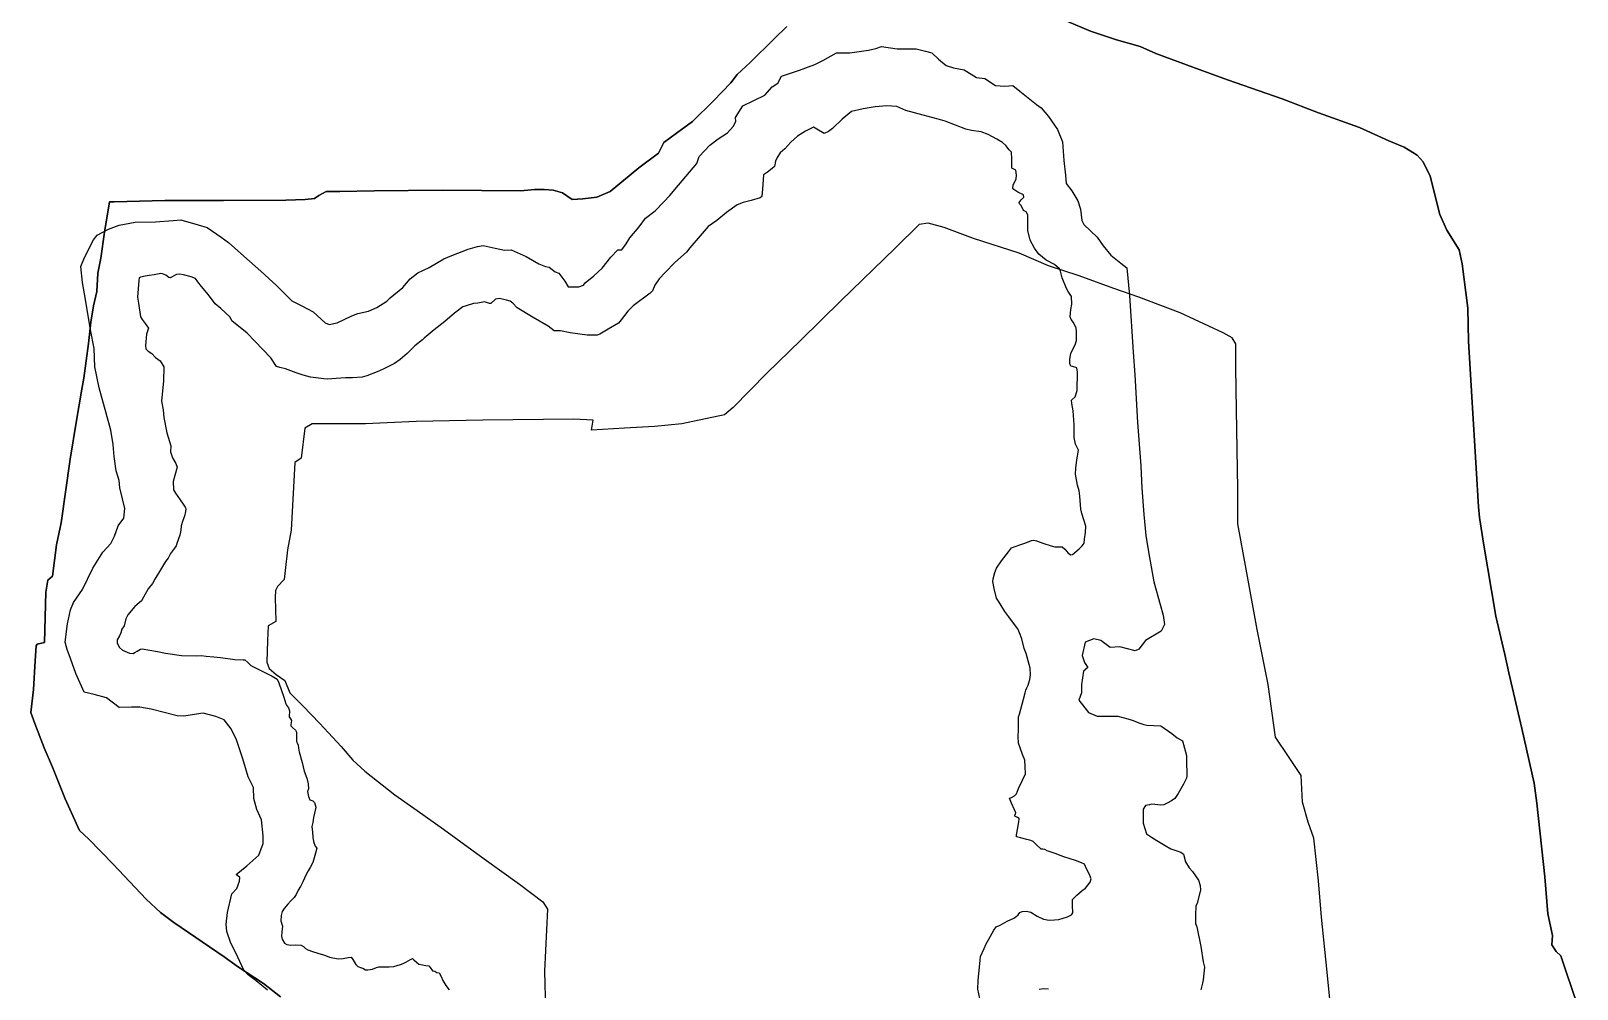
# Model space of a CAD drawing. Header units: metres. Extents: x 116000 to 284092, y 365136 to 804542.
# Drawn here: x 213874 to 217309, y 680861 to 682990 of the extents above; entities that cross this region are included whole.
import ezdxf

# ---------------------------------------------------------------- set-up
doc = ezdxf.new("R2010")
doc.units = ezdxf.units.M
doc.header["$LTSCALE"] = 0.075
doc.layers.add('030247', color=8, linetype='Continuous')
doc.layers.add('030424', color=8, linetype='Continuous')

msp = doc.modelspace()

# ---------------------------------------------------------------- linework, layer by layer
at = {"layer": '030247', "flags": 128}
for points in [[(215553.5, 682999.4), (215526, 682972.5), (215472.4, 682919.6), (215442.8, 682893.2), (215428.8, 682874.5), (215390.7, 682834.1), (215344, 682788.3), (215308.2, 682762.6), (215280, 682742.1), (215268.3, 682718), (215224.8, 682685.4), (215161, 682633.3), (215131.4, 682620.1), (215100.3, 682617), (215076.2, 682615.4), (215055.2, 682630.2), (215034.2, 682635.6), (215014.7, 682637.2), (214992.9, 682637.2), (214962.8, 682634.8), (214788.6, 682635.6), (214636.9, 682634.8), (214560.7, 682633.2), (214530.3, 682633.2), (214514, 682623.9), (214503.9, 682617.7), (214483.6, 682615.4), (214440.3, 682613.8), (214301.9, 682613), (214171.2, 682613), (214059.1, 682609.9), (214048.3, 682609.9), (214037.4, 682542.3), (214029.6, 682485.2), (214022.6, 682451.8), (214020.3, 682410.5), (214013.3, 682378.7), (214007, 682342.9), (214001.6, 682295.5), (213991.5, 682218.5), (213986.8, 682193.9), (213975.1, 682123.9), (213961.1, 682038.4), (213940.9, 681897.1), (213930.8, 681848.1), (213922.2, 681778.2), (213911.3, 681769.6), (213907.4, 681743.2), (213904.3, 681631.3), (213888, 681627.4), (213885.6, 681623.8), (213883.3, 681590.3), (213879.4, 681526.6), (213874, 681475.3), (213882.5, 681451.2), (213903.5, 681397.5), (213922.2, 681354), (213950.2, 681283.6), (213982.1, 681213.6), (214002.4, 681194.2), (214056.8, 681139), (214129.9, 681061.3), (214161.8, 681031.7), (214191.7, 681009.3), (214303.7, 680933.2), (214334.9, 680909.8), (214390.9, 680873.3), (214428.2, 680843.8)], [(214428.2, 680843.8), (214390.9, 680873.3), (214334.9, 680909.8), (214303.7, 680933.2), (214191.7, 681009.3), (214161.8, 681031.7), (214129.9, 681061.3), (214056.8, 681139), (214002.4, 681194.2), (213982.1, 681213.6), (213950.2, 681283.6), (213922.2, 681354), (213903.5, 681397.5), (213882.5, 681451.2), (213874, 681475.3), (213879.4, 681526.6), (213883.3, 681590.3), (213885.6, 681623.8), (213888, 681627.4), (213904.3, 681631.3), (213907.4, 681743.2), (213911.3, 681769.6), (213922.2, 681778.2), (213930.8, 681848.1), (213940.9, 681897.1), (213961.1, 682038.4), (213975.1, 682123.9), (213986.8, 682193.9), (213991.5, 682218.5), (214001.6, 682295.5), (214007, 682342.9), (214013.3, 682378.7), (214020.3, 682410.5), (214022.6, 682451.8), (214029.6, 682485.2), (214037.4, 682542.3), (214048.3, 682609.9), (214059.1, 682609.9), (214171.2, 682613), (214301.9, 682613), (214440.3, 682613.8), (214483.6, 682615.4), (214503.9, 682617.7), (214514, 682623.9), (214530.3, 682633.2), (214560.7, 682633.2), (214636.9, 682634.8), (214788.6, 682635.6), (214962.8, 682634.8), (214992.9, 682637.2), (215014.7, 682637.2), (215034.2, 682635.6), (215055.2, 682630.2), (215076.2, 682615.4), (215100.3, 682617), (215131.4, 682620.1), (215161, 682633.3), (215224.8, 682685.4), (215268.3, 682718), (215280, 682742.1), (215308.2, 682762.6), (215344, 682788.3), (215390.7, 682834.1), (215428.8, 682874.5), (215442.8, 682893.2), (215472.4, 682919.6), (215526, 682972.5), (215553.5, 682999.4)], [(217309.3, 680828.1), (217286, 680897.3), (217273.5, 680935.2), (217262.6, 680944.5), (217253.3, 680959.3), (217254.8, 680980.3), (217244.7, 681028.5), (217237.7, 681110.9), (217219.8, 681273.9), (217214.3, 681319), (217186.3, 681440.3), (217157.5, 681563.9), (217148.9, 681604.2), (217128.7, 681689.7), (217119.4, 681746.5), (217102.3, 681847.5), (217092.9, 681908.9), (217090.6, 681932.8), (217085.1, 682018.3), (217075.8, 682176.9), (217068, 682300.4), (217066.5, 682373.5), (217054, 682472.2), (217047, 682503.3), (217019.8, 682546.8), (217004.1, 682582.2), (216983.1, 682666.9), (216967.5, 682698.8), (216954.3, 682713.6), (216924.8, 682731.4), (216891.3, 682745.4), (216826, 682775), (216734.9, 682807.6), (216654.4, 682839), (216532.3, 682881), (216455.3, 682909), (216373.6, 682939.3), (216338.6, 682954.8), (216285.7, 682969.6), (216228.5, 682989.4), (216175.6, 683011.1)], [(216175.6, 683011.1), (216228.5, 682989.4), (216285.7, 682969.6), (216338.6, 682954.8), (216373.6, 682939.3), (216455.3, 682909), (216532.3, 682881), (216654.4, 682839), (216734.9, 682807.6), (216826, 682775), (216891.3, 682745.4), (216924.8, 682731.4), (216954.3, 682713.6), (216967.5, 682698.8), (216983.1, 682666.9), (217004.1, 682582.2), (217019.8, 682546.8), (217047, 682503.3), (217054, 682472.2), (217066.5, 682373.5), (217068, 682300.4), (217075.8, 682176.9), (217085.1, 682018.3), (217090.6, 681932.8), (217092.9, 681908.9), (217102.3, 681847.5), (217119.4, 681746.5), (217128.7, 681689.7), (217148.9, 681604.2), (217157.5, 681563.9), (217186.3, 681440.3), (217214.3, 681319), (217219.8, 681273.9), (217237.7, 681110.9), (217244.7, 681028.5), (217254.8, 680980.3), (217253.3, 680959.3), (217262.6, 680944.5), (217273.5, 680935.2), (217286, 680897.3), (217309.3, 680828.1)], [(216771.2, 680727.5), (216757.3, 680869.2), (216750.8, 680927.5), (216741.8, 681021.2), (216734.5, 681101.9), (216724.7, 681196.4), (216711.6, 681231.9), (216699.4, 681276.7), (216696.2, 681335.4), (216668.4, 681377.7), (216639.1, 681420.6), (216622.8, 681537.9), (216598.3, 681660.1), (216573.9, 681793.7), (216555.9, 681894.7), (216555.9, 681972.2), (216552.7, 682148.1), (216551, 682241), (216551, 682294.8), (216542.9, 682307.8), (216523.3, 682319.2), (216427.1, 682363.2), (216335.3, 682398.1), (216279.9, 682417.6), (216203.2, 682445.3), (216134.8, 682468.1), (216069.6, 682495.8), (215968.5, 682528.4), (215903.3, 682552.8), (215867.4, 682562.6), (215847.8, 682559.4), (215794, 682507.2), (215673.4, 682389.9), (215584.3, 682302.9), (215509.3, 682229.6), (215434.3, 682153), (215414.7, 682136.7), (215320.1, 682117.2), (215259.8, 682110.6), (215193, 682107.4), (215119.6, 682102.5), (215122.9, 682125.3), (215080.5, 682126.9), (214878.3, 682125.3), (214730, 682122), (214617.5, 682117.2), (214548.1, 682117), (214499.1, 682117), (214482.8, 682107.2), (214474.7, 682040.4), (214460, 682030.6), (214451.9, 681880.8), (214443.7, 681836.8), (214438.8, 681791.1), (214436.9, 681770.8), (214421.7, 681755.5), (214417.5, 681746.7), (214416.4, 681730.9), (214418, 681677.6), (214401, 681668.2), (214399.8, 681635.9), (214398, 681587.2), (214403.3, 681573.1), (214418.6, 681560.2), (214438, 681546.6), (214449.1, 681519.6), (214477.9, 681490.3), (214515.6, 681450.9), (214563.3, 681400), (214589.2, 681369.4), (214616.2, 681345.4), (214682.6, 681293.1), (214732, 681257.9), (214790.6, 681216.4), (214881.1, 681150.6), (214959.8, 681094.2), (215011.5, 681055.4), (215022.1, 681039), (215015.1, 680901), (215019.8, 680729.5)]]:
    msp.add_lwpolyline(points, dxfattribs=at)
at = {"layer": '030424', "color": 8, "linetype": 'Continuous', "elevation": 464, "flags": 128}
for points in [[(214399.8, 680858.5), (214374.2, 680879.3), (214356.8, 680892.7), (214346.7, 680903.5), (214329.2, 680941.7), (214318.5, 680963.2), (214309, 680988.8), (214307.7, 681005.6), (214311.1, 681031.1), (214320.5, 681072.7), (214331.2, 681084.8), (214337.3, 681100.9), (214337.9, 681109.4), (214329.8, 681116.1), (214353.4, 681134.9), (214380.3, 681158.4), (214390.3, 681184.6), (214389.7, 681201.4), (214386.3, 681237), (214376.2, 681259.9), (214369.5, 681284.7), (214368.2, 681308.9), (214356.6, 681332.9), (214344.5, 681372.5), (214330.4, 681414.8), (214318.9, 681439.7), (214303.5, 681459.2), (214284.6, 681466.5), (214256.4, 681473.9), (214241.6, 681471.9), (214213.4, 681467.2), (214198.6, 681468.6), (214141.5, 681482.7), (214115.9, 681487.4), (214097.1, 681487.4), (214070.2, 681486.7), (214042, 681508.2), (214014.4, 681515.6), (213992.2, 681521), (213973.4, 681561.9), (213962, 681595.5), (213954.2, 681615.4), (213950.2, 681632.2), (213955.6, 681672.5), (213961.6, 681703.4), (213968.4, 681720.2), (213988.5, 681749.1), (214011.4, 681796.1), (214033.6, 681831.7), (214051.8, 681850.9), (214059.9, 681867.7), (214068, 681890.6), (214080.7, 681907.4), (214082.7, 681928.9), (214077.4, 681950.4), (214071.3, 681974.5), (214070, 681991.3), (214063.3, 682012.2), (214059.2, 682044.4), (214056.5, 682070.6), (214051.8, 682102.8), (214041.1, 682140.3), (214025.6, 682196.8), (214016.2, 682243.8), (214014.2, 682284.1), (214006.1, 682325.7), (213995.4, 682392.9), (213988.6, 682430.5), (213984.6, 682466.5), (213992.7, 682486.7), (214012.8, 682525.6), (214020.9, 682535.7), (214046.4, 682549.1), (214070, 682557.9), (214105.6, 682564.6), (214150.6, 682565.3), (214190.3, 682568.6), (214207.1, 682570), (214245.4, 682559.2), (214265.6, 682553.2), (214296.5, 682531.7), (214313.3, 682519.6), (214346.8, 682489.3), (214385.1, 682455.7), (214420.7, 682423.5), (214453.6, 682389.9), (214475.8, 682379.1), (214501.4, 682365.7), (214527.6, 682340.9), (214536.3, 682337.5), (214554.5, 682340.9), (214586.7, 682357), (214600.2, 682361.7), (214623.7, 682367), (214642.5, 682375.1), (214664.7, 682389.2), (214672.1, 682396.6), (214700.3, 682419.4), (214716.5, 682438.9), (214733.3, 682452.4), (214758.8, 682464.4), (214791.7, 682483.3), (214809.1, 682490.9), (214845.4, 682505), (214866.2, 682511), (214879, 682513), (214905.2, 682507), (214926, 682502.9), (214940.8, 682503.6), (214974.4, 682488.8), (215002.6, 682472), (215017.4, 682466.7), (215025.5, 682464.7), (215038.9, 682454.6), (215047, 682451.2), (215060.5, 682433.8), (215067.9, 682421), (215091.4, 682421), (215101.5, 682425), (215105.5, 682430.4), (215125, 682445.8), (215143.1, 682462.6), (215162.6, 682486.8), (215178.1, 682503.6), (215186.8, 682503.6), (215196.9, 682516.4), (215205, 682529.8), (215225.1, 682554.7), (215239.3, 682573.5), (215261.1, 682589.8), (215279.9, 682610), (215293.4, 682624.1), (215312.9, 682646.9), (215353.2, 682695.3), (215358.6, 682710.7), (215382.1, 682736.2), (215400.9, 682749.7), (215421.8, 682763.1), (215434.5, 682777.2), (215439.9, 682788.6), (215439.2, 682797.4), (215456, 682823.6), (215504.4, 682847.1), (215520.6, 682865.2), (215533.3, 682873.9), (215541.7, 682889), (215581.4, 682902.4), (215615.7, 682915.2), (215633.8, 682923.9), (215664.1, 682940.7), (215693.7, 682940.7), (215734.7, 682946.8), (215751.5, 682950.8), (215764.2, 682954.8), (215798.5, 682950.1), (215814.7, 682950.1), (215840.9, 682949.5), (215861.7, 682944.8), (215875.8, 682940.7), (215890.6, 682926.6), (215907.4, 682912.5), (215923.5, 682907.8), (215947.4, 682903.1), (215974.9, 682886.3), (215993.1, 682883.6), (216017.3, 682868.2), (216038.1, 682866.8), (216055.6, 682868.2), (216071.1, 682856.1), (216108, 682826.5), (216118.8, 682818.5), (216134.9, 682799.6), (216155.1, 682770.8), (216165.8, 682743.2), (216169.2, 682701.6), (216172.7, 682669), (216174, 682650.8), (216186.8, 682634.1), (216200.2, 682611.9), (216206.3, 682593.8), (216209, 682568.2), (216213.7, 682559.5), (216243.3, 682531.3), (216256.7, 682512.5), (216273.5, 682491.7), (216295.7, 682473.5), (216308.7, 682463.7), (216314.7, 682401.9), (216322.8, 682276.3), (216326.8, 682225.9), (216332.9, 682120), (216340.3, 682023.3), (216342.3, 681974.3), (216347, 681915.3), (216351.1, 681869), (216357.1, 681832.7), (216369.2, 681766.2), (216383.3, 681715.8), (216390, 681691.9), (216392.7, 681671.1), (216385.3, 681656.3), (216350.4, 681635.5), (216335.6, 681616), (216327.5, 681612.6), (216293.3, 681621.4), (216271.7, 681620), (216250.9, 681635.5), (216235.4, 681639.5), (216216.6, 681632.1), (216209.9, 681602.6), (216214.6, 681586.4), (216222, 681575.7), (216212.6, 681567.6), (216207.9, 681538.1), (216207.9, 681519.3), (216202.5, 681503.1), (216224, 681475.6), (216242.8, 681467.5), (216273.1, 681467.5), (216288.6, 681467.5), (216311, 681461.2), (216322.9, 681457.6), (216335.5, 681452.5), (216346.6, 681449.3), (216353.7, 681447.3), (216384.2, 681446.1), (216409.2, 681428.7), (216421, 681419.6), (216432.5, 681412.9), (216441.6, 681380.1), (216441.6, 681369.4), (216442, 681334.6), (216441.2, 681330), (216434.5, 681316.1), (216423, 681295.5), (216415.5, 681284.9), (216408, 681279.7), (216398.5, 681274.2), (216391.3, 681270.6), (216384.2, 681269.8), (216364.8, 681271.8), (216359.3, 681270.2), (216350.2, 681269), (216345.4, 681261.1), (216345.4, 681229.9), (216348.6, 681217.6), (216352.5, 681206.1), (216364, 681199), (216375.5, 681191.6), (216394.1, 681180.2), (216406.4, 681172.7), (216428.9, 681165.1), (216434.9, 681160.8), (216439.2, 681143.8), (216447.2, 681130.7), (216455.1, 681122.4), (216468.5, 681103), (216472.1, 681091.6), (216472.5, 681081.3), (216465, 681052), (216462.6, 681045.4), (216461.8, 681026), (216461.8, 681006.6), (216464.6, 680999.9), (216473.7, 680956), (216478.8, 680921.6), (216481.2, 680909.7), (216478.4, 680881.6), (216477.2, 680874.6), (216473.7, 680859.9)], [(215982.1, 680840.3), (215978, 680861.4), (215978.3, 680880), (215980.7, 680903.4), (215982.9, 680924.9), (215984, 680933.7), (215992, 680951.6), (215995.6, 680960.1), (216006.1, 680978.7), (216013.8, 680991.9), (216018.5, 680999.3), (216027.8, 681003.1), (216043, 681012.2), (216057.6, 681019.1), (216062.3, 681021.8), (216067.2, 681026.2), (216071.1, 681031.2), (216076.1, 681033.8), (216086.3, 681034.3), (216095.9, 681032.1), (216109.7, 681023.1), (216123.7, 681016.7), (216136.7, 681014.3), (216148.2, 681015.1), (216158.1, 681015.9), (216176.8, 681022), (216186.2, 681026.1), (216189.2, 681030.5), (216188.4, 681047.3), (216187.9, 681060.5), (216197.5, 681070.1), (216209.9, 681080), (216217, 681085.5), (216227.2, 681098.7), (216229.4, 681105.8), (216226.7, 681113.8), (216217.1, 681133.2), (216214.9, 681139), (216208.3, 681141.7), (216195.1, 681146.7), (216183.2, 681150.3), (216169.2, 681155.2), (216163.1, 681156.9), (216149.4, 681162.1), (216132, 681168.7), (216126.5, 681171.2), (216122.1, 681172), (216118.6, 681171.7), (216108.6, 681181.9), (216100.9, 681188.9), (216095.7, 681191.2), (216086.8, 681193.6), (216072.6, 681197.4), (216064, 681199.7), (216064, 681203.9), (216066.6, 681219.1), (216068.9, 681233.2), (216069.8, 681238.1), (216069.4, 681240), (216065.7, 681242.7), (216060.4, 681245.4), (216060.2, 681248.3), (216061.6, 681250.1), (216062.2, 681253), (216059.2, 681259.6), (216052.5, 681274.4), (216048.3, 681285), (216052.8, 681287.1), (216059.1, 681290.3), (216063.5, 681294.8), (216068.6, 681306.7), (216077.5, 681325.6), (216083.8, 681339.6), (216083.3, 681355.8), (216082.3, 681370), (216077.5, 681382.2), (216071.6, 681396.8), (216068.6, 681407.6), (216067.8, 681422), (216068.2, 681437), (216068.6, 681452.9), (216068.2, 681460.2), (216068.2, 681466), (216070.2, 681472.3), (216079.2, 681505.4), (216083.1, 681519.4), (216084.4, 681525.1), (216086.7, 681530.5), (216089.7, 681536.2), (216091.2, 681541.9), (216093.7, 681549.2), (216095, 681559.1), (216094.4, 681574.4), (216089.9, 681590.3), (216085, 681606.7), (216081, 681618.1), (216075.4, 681639.1), (216070.7, 681652.9), (216067.1, 681661.2), (216059, 681671), (216047.1, 681688.4), (216038.2, 681699.7), (216029.4, 681713.6), (216023.5, 681722.6), (216019.4, 681729.8), (216014.3, 681751.3), (216011.1, 681766.6), (216012, 681772.5), (216016, 681786.3), (216019.4, 681796.5), (216030.5, 681812.2), (216046.2, 681832.4), (216053, 681841.5), (216060.5, 681844.5), (216073.2, 681848.7), (216084.9, 681852.6), (216097.1, 681857.7), (216102, 681858.3), (216108, 681857.1), (216122.3, 681852), (216140.8, 681846), (216148.7, 681843.9), (216160.8, 681843.9), (216165.5, 681843.7), (216171, 681838.2), (216178.8, 681829.7), (216184.2, 681825.8), (216188.2, 681826.7), (216202.7, 681839), (216209.9, 681846), (216214.2, 681851.6), (216214.6, 681860.9), (216217.1, 681875.8), (216218.2, 681889.6), (216209.2, 681917.4), (216207, 681927.4), (216204.4, 681956.5), (216202.9, 681968.3), (216199.6, 681980.4), (216195.2, 682004.8), (216195.6, 682018.6), (216197.8, 682036.6), (216199.2, 682045.1), (216201.5, 682058.4), (216195.2, 682072), (216192.2, 682086.7), (216191.9, 682114.4), (216189.7, 682146), (216187.1, 682161.7), (216186.3, 682169.5), (216194.1, 682177.2), (216198.9, 682191.2), (216199.2, 682231.7), (216198.1, 682240.9), (216188.2, 682244.3), (216184.5, 682244.6), (216182.2, 682251.2), (216182.2, 682259.9), (216184.8, 682274.2), (216194.1, 682292), (216197.3, 682302), (216196.9, 682322.4), (216196.6, 682329.5), (216190.5, 682342), (216185.5, 682348.8), (216183.3, 682354.5), (216184.4, 682370.9), (216186.6, 682382.7), (216186.2, 682399.7), (216178.7, 682411.1), (216174.7, 682417.2), (216165.4, 682441.5), (216161.5, 682456.1), (216159, 682460.8), (216147.9, 682470.8), (216129.4, 682480.4), (216113.6, 682493.6), (216103.5, 682507), (216094.2, 682525.2), (216089.2, 682546.6), (216089.2, 682571.3), (216089.2, 682580.9), (216085.3, 682587.7), (216079.6, 682590.9), (216074.2, 682602), (216070.7, 682605.9), (216069.9, 682608.8), (216073.9, 682614.1), (216080.3, 682620.2), (216079.2, 682625.5), (216067.1, 682631.6), (216057.8, 682637.2), (216055.3, 682640.4), (216056.7, 682647.2), (216063.1, 682661.1), (216063.9, 682669.3), (216062.4, 682680), (216053.8, 682685), (216053.8, 682705.7), (216052.8, 682720), (216047.8, 682725.7), (216040.3, 682735), (216032.4, 682741.8), (216020.3, 682749.3), (216000.5, 682759.8), (215985.2, 682765.6), (215963.7, 682768.1), (215951.2, 682771.3), (215928.4, 682780.2), (215905.5, 682789.5), (215889.4, 682793.4), (215856.2, 682802.3), (215817.6, 682813), (215797.7, 682822.1), (215775.6, 682823.5), (215749.5, 682821.3), (215723, 682816.3), (215697.3, 682810.6), (215676.6, 682793.5), (215654.8, 682773.1), (215646.2, 682766.4), (215636.2, 682762.1), (215620.1, 682771.4), (215612.6, 682775.6), (215595.1, 682767.1), (215577.3, 682755.6), (215562.4, 682742.6), (215548.8, 682727.9), (215538.8, 682719), (215532, 682708.3), (215528.1, 682700.1), (215525.9, 682688.7), (215520.6, 682684), (215510.9, 682676.2), (215501.6, 682669.7), (215499.8, 682638.3), (215497.7, 682621.5), (215494.5, 682618.7), (215474.5, 682613), (215456.8, 682608.8), (215442.9, 682603.4), (215419.7, 682586.6), (215397.9, 682568.8), (215378.9, 682555.2), (215360.7, 682534.8), (215337.8, 682508.1), (215330.3, 682498.4), (215305, 682474.9), (215283.5, 682452.7), (215269.8, 682439.2), (215260.2, 682425), (215255.2, 682412.5), (215249.8, 682407.1), (215212.3, 682379.3), (215200.5, 682366.8), (215185.5, 682348.2), (215179.4, 682340.7), (215156.6, 682327.1), (215138.2, 682316.4), (215132.4, 682313.9), (215109.6, 682313.9), (215072.4, 682318.8), (215050.6, 682323.5), (215036.3, 682323.1), (215023.5, 682333.5), (214990.2, 682353.1), (214954.1, 682374.2), (214944.5, 682384.9), (214939.1, 682389.2), (214930.6, 682391.3), (214915.2, 682395.6), (214906.4, 682393.5), (214896, 682384.3), (214892.8, 682383.9), (214881.7, 682387.5), (214867.1, 682385), (214857.1, 682384.3), (214840.7, 682379.3), (214833.5, 682376.4), (214814.9, 682362.8), (214793.8, 682343.9), (214769.9, 682325.7), (214747.8, 682307.5), (214744, 682303.7), (214727.2, 682290.1), (214710.1, 682273.3), (214694.3, 682259.4), (214681.5, 682251.2), (214656.5, 682238.3), (214643.2, 682232.3), (214620.7, 682223.7), (214610, 682220.5), (214588.6, 682219.1), (214573.2, 682218.7), (214552.1, 682217.6), (214533.2, 682216.2), (214524.6, 682216.9), (214495, 682220.8), (214479, 682225.1), (214463.3, 682230.5), (214439.7, 682238.7), (214426.9, 682241.9), (214419.7, 682244.4), (214407.2, 682263.7), (214371.8, 682300.8), (214354.3, 682318), (214320.6, 682345.3), (214317, 682353.6), (214295.6, 682373.2), (214283.1, 682383.2), (214268.4, 682403.2), (214253, 682421.8), (214244.5, 682432.5), (214239.5, 682440), (214230.2, 682443.2), (214212.7, 682447.8), (214205.2, 682449.6), (214197.7, 682448.5), (214183.4, 682441.4), (214180.5, 682441.8), (214173.7, 682447.1), (214166.2, 682450), (214162.9, 682450.5), (214147.6, 682447.9), (214137, 682446.2), (214128, 682444.9), (214117.6, 682442.3), (214114.4, 682441.3), (214113.5, 682435.6), (214110.9, 682398.5), (214112.9, 682385.2), (214117.2, 682354.6), (214121.1, 682348.8), (214127.7, 682339.7), (214135.3, 682329.2), (214130.6, 682315.7), (214128.7, 682291.1), (214129.2, 682283.4), (214134.5, 682278.1), (214142.6, 682272.8), (214150.8, 682264.2), (214160.9, 682257), (214169.1, 682243.5), (214168.2, 682212.2), (214164.3, 682167.5), (214167.7, 682147.7), (214169.6, 682130.9), (214176, 682096.9), (214181.7, 682077.7), (214184.6, 682068), (214184.1, 682054.6), (214188.5, 682041.1), (214196.2, 682028.6), (214198.6, 682020.9), (214193.8, 682002.1), (214189.9, 681989.1), (214190.4, 681970.4), (214195.2, 681963.2), (214205.3, 681948.2), (214212.5, 681938.1), (214216.9, 681931.5), (214218.2, 681929.1), (214217.5, 681922.1), (214215.3, 681911.8), (214211.8, 681902.4), (214208.1, 681890.6), (214207.2, 681880.7), (214204.6, 681869.6), (214198, 681850.8), (214196.9, 681846.2), (214192.7, 681840.7), (214184.2, 681828.5), (214178.7, 681818.4), (214173.2, 681811.4), (214159.9, 681788.6), (214149.1, 681771.8), (214143.8, 681762.2), (214134.6, 681750.6), (214124.1, 681731.6), (214119.3, 681723.9), (214104.6, 681711.2), (214089.1, 681692.4), (214084.5, 681683.9), (214081.1, 681668.1), (214076.1, 681661.1), (214073.7, 681652.4), (214070.6, 681645.6), (214065.8, 681637.1), (214065.4, 681629.6), (214070.6, 681620.2), (214077.6, 681614.1), (214082.9, 681611.7), (214092.7, 681607.5), (214101.1, 681606.4), (214105.2, 681608.6), (214110.3, 681611.9), (214117.7, 681616.5), (214121, 681616.9), (214154.9, 681610.8), (214173, 681607.3), (214208.9, 681602), (214241.8, 681601.6), (214252.3, 681602), (214263, 681600.7), (214280.7, 681599.3), (214295.4, 681597.6), (214327.4, 681593.7), (214345.3, 681592.6), (214349.3, 681592.6), (214356.1, 681586.6), (214362.4, 681580.3), (214369.9, 681576.4), (214388, 681567.2), (214409.7, 681556.2), (214421.1, 681549.4), (214424.8, 681541.4), (214436, 681509.4), (214440.7, 681495.2), (214442, 681492.2), (214446.2, 681486.2), (214448.6, 681479.6), (214447.8, 681466.2), (214450.5, 681461.6), (214453.3, 681458), (214451.1, 681448.7), (214451.1, 681445.7), (214455.3, 681442.2), (214461.6, 681436.1), (214464.3, 681432.3), (214464.3, 681428.2), (214464.3, 681411.2), (214465.4, 681408), (214468, 681403.2), (214469.2, 681391.5), (214469.7, 681388.3), (214477, 681364.9), (214480.8, 681345.6), (214486.7, 681330), (214489.8, 681317), (214490.4, 681306.4), (214488.6, 681300.5), (214490.7, 681289), (214493.5, 681281.8), (214500.7, 681279.6), (214504.1, 681275.6), (214506.9, 681265.6), (214506.3, 681262), (214501.6, 681242.4), (214500.4, 681231.2), (214498.2, 681222.2), (214499.5, 681209.7), (214500.1, 681198.5), (214501.6, 681189.2), (214505.7, 681178.9), (214509.4, 681174.3), (214506, 681163.1), (214500.1, 681142.2), (214494.5, 681131), (214489.9, 681124), (214485.7, 681115.6), (214477.9, 681099.4), (214473, 681088.8), (214467.4, 681081), (214463.2, 681071), (214458.9, 681064.8), (214451.3, 681057), (214444.9, 681050), (214436.5, 681040.2), (214432.3, 681033.3), (214429.9, 681024.8), (214429.1, 681012.8), (214432.3, 681003.2), (214433.1, 681000.8), (214431.1, 680987.6), (214430.7, 680978.8), (214432.3, 680972.4), (214437.5, 680963.5), (214442.3, 680960.3), (214451.5, 680959.1), (214462.8, 680959.5), (214474.4, 680959.1), (214479.3, 680955.6), (214484.1, 680951.2), (214489.3, 680948.1), (214499.4, 680945.1), (214511.4, 680941.1), (214524, 680937.4), (214528.2, 680935.9), (214537.5, 680932.4), (214545, 680930.9), (214557.2, 680928.8), (214567.7, 680929.1), (214578.8, 680931.2), (214585.4, 680931.8), (214589, 680926.7), (214596.2, 680915.9), (214600.4, 680911.1), (214608.2, 680908.4), (214611.8, 680907.5), (214617.5, 680904.2), (214622.9, 680904.2), (214633.1, 680905.7), (214641.9, 680909.3), (214647.3, 680910.8), (214651.9, 680910.5), (214669.9, 680910.4), (214680.5, 680911.5), (214694.9, 680916.2), (214701.3, 680918.2), (214707.1, 680921.2), (214717.2, 680926.8), (214721.6, 680929.5), (214724.9, 680925.9), (214730.6, 680920.8), (214736.2, 680916.8), (214744, 680915.1), (214751.1, 680913.4), (214758.4, 680912.8), (214761.4, 680909.4), (214766.1, 680902), (214771.1, 680901.1), (214776, 680898.4), (214780.7, 680897), (214785.6, 680889.1), (214789.4, 680880.6), (214796, 680869.4), (214803.5, 680859.5)], [(216134.6, 680860.8), (216123.9, 680861.6), (216114, 680860.4)]]:
    msp.add_lwpolyline(points, dxfattribs=at)

doc.saveas('drawing.dxf')
